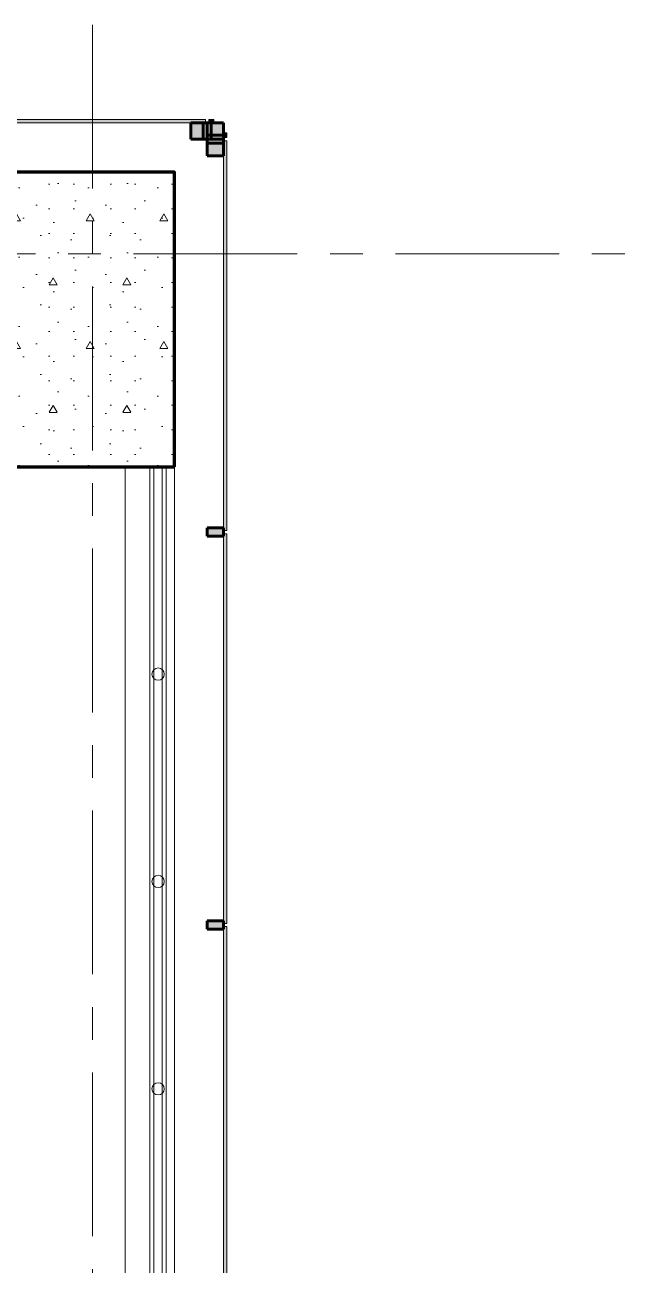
# Model space of a CAD drawing. Header units: inches. Extents: x -19 to 5698, y -728 to 92.
# Drawn here: x 236.113 to 237.956, y 36.562 to 40.35 of the extents above; entities that cross this region are included whole.
import ezdxf

# ---------------------------------------------------------------- set-up
doc = ezdxf.new("R2010")
doc.units = ezdxf.units.IN
doc.header["$MEASUREMENT"] = 0
doc.set_wipeout_variables(frame=1)
for name, pattern in [('Hidden Line', [0.195611, 0.141111, -0.0545]), ('Punto & Raya', [0.65, 0.5, -0.075, 0, -0.075]), ('Rayas', [0.282222, 0.141111, -0.141111]), ('Wipeout_Contour', [1, 0, -1])]:
    doc.linetypes.add(name, pattern=pattern)
for name, color, linetype in [('02 _ ARQ _ ALB _ Ejes Generales', 251, 'Continuous'), ('02 _ ARQ _ ZON _ Espacio.3D', 7, 'Continuous'), ('08 _ STR _ EXT _ 06 Columnas', 7, 'Continuous'), ('08 _ STR _ EXT _ 07 Losa Aligerada', 7, 'Continuous'), ('08 _ STR _ EXT _ 09 Vigas', 251, 'Continuous'), ('Acabado - Muros', 7, 'Continuous'), ('Estructura - 04 MURO', 7, 'Continuous'), ('Interior - Escaleras & Barandillas', 7, 'Continuous')]:
    doc.layers.add(name, color=color, linetype=linetype)

msp = doc.modelspace()

# ---------------------------------------------------------------- hatches: boundary and pattern name
at = {"layer": 'Acabado - Muros', "linetype": 'Continuous', "lineweight": 9}
for points in [[(235.475, 40.06), (235.475, 40.05), (236.665, 40.05), (236.665, 40.06)], [(236.675, 40.06), (236.675, 40.05), (236.69, 40.05), (236.69, 40.06)], [(236.73, 40.02), (236.72, 40.02), (236.72, 40.0055), (236.73, 40.0055)], [(236.73, 39.9955), (236.72, 39.9955), (236.72, 38.8055), (236.73, 38.8055)], [(236.73, 38.7955), (236.72, 38.7955), (236.72, 37.6055), (236.73, 37.6055)], [(236.73, 37.5955), (236.72, 37.5955), (236.72, 36.4055), (236.73, 36.4055)]]:
    msp.add_hatch(color=250, dxfattribs=at).paths.add_polyline_path(points)
at = {"layer": 'Acabado - Muros', "linetype": 'Continuous', "lineweight": 0}
for points in [[(236.62, 40), (236.72, 40), (236.72, 40.05), (236.62, 40.05)], [(236.6575, 40), (236.6825, 40), (236.6825, 40.05), (236.6575, 40.05)], [(236.67, 39.95), (236.72, 39.95), (236.72, 40.05), (236.67, 40.05)], [(236.67, 40.013), (236.67, 39.988), (236.72, 39.988), (236.72, 40.013)], [(236.67, 38.813), (236.67, 38.788), (236.72, 38.788), (236.72, 38.813)], [(236.67, 37.613), (236.67, 37.588), (236.72, 37.588), (236.72, 37.613)]]:
    msp.add_hatch(color=254, dxfattribs=at).paths.add_polyline_path(points)

# ---------------------------------------------------------------- linework, layer by layer
at = {"layer": '02 _ ARQ _ ALB _ Ejes Generales', "color": 251, "linetype": 'Punto & Raya', "lineweight": 13, "true_color": 0x636466}
for p, q in [((236.32, 3.05), (236.32, 44.9)), ((190.8454, 39.65), (239.57, 39.65))]:
    msp.add_line(p, q, dxfattribs=at)
at = {"layer": '02 _ ARQ _ ZON _ Espacio.3D', "color": 254, "linetype": 'Continuous', "lineweight": 0, "flags": 128}
msp.add_lwpolyline([(229.07, 31), (229.57, 31), (229.57, 29.7499), (235.57, 29.75), (235.57, 30.2), (236.07, 30.2), (236.07, 30.7), (236.42, 30.7), (236.42, 31.8991), (237.7701, 31.8991), (237.7701, 32.9963), (236.4201, 32.9963), (236.4201, 39), (236.07, 39), (236.07, 39.4), (235.67, 39.4), (235.67, 39.7505), (229.57, 39.7505), (229.57, 39), (229.07, 39)], dxfattribs=at)
at = {"layer": '08 _ STR _ EXT _ 07 Losa Aligerada', "color": 7, "linetype": 'Rayas', "lineweight": 18, "flags": 128}
msp.add_lwpolyline([(193.22, 11.97, 1.049431), (198.7937, 6.3), (209.6003, 6.3), (209.6003, 6.2005), (214.7981, 6.2005), (214.7981, 7.2), (222.07, 7.2), (222.07, 5.6637), (223.2699, 5.6637), (223.2699, 4.2), (228.3699, 4.2), (228.3699, 5.6637), (229.57, 5.6637), (229.57, 7.2), (236.57, 7.2), (236.57, 14.9999), (236.57, 15.1499), (236.57, 15.1499), (236.57, 15.7999), (236.57, 15.7999), (236.57, 18.1001), (236.57, 20.35), (234.07, 20.35), (231.67, 20.35), (231.67, 22.35), (231.67, 22.6), (231.67, 24.5), (231.67, 24.75), (231.67, 26.75), (236.57, 26.75), (236.57, 29.7), (236.57, 35.2005), (236.57, 39.9), (228.67, 39.9), (223.5529, 39.9), (223.5529, 40.9), (218.9324, 40.9), (218.9324, 39.9), (208.37, 39.9), (208.37, 41.4352), (207.42, 41.4352), (207.42, 42.9), (202.22, 42.9), (202.22, 41.4352), (201.2699, 41.4352), (201.2699, 39.9), (196.2701, 39.9), (196.2701, 41.1), (192.8701, 41.1), (192.8701, 37.7), (194.07, 37.7), (194.07, 33.9), (193.17, 33.9), (193.17, 21.2663), (193.22, 21.2663)], format="xyb", close=True, dxfattribs=at)
at = {"layer": '08 _ STR _ EXT _ 07 Losa Aligerada', "color": 7, "linetype": 'Continuous', "lineweight": 18, "flags": 128}
msp.add_lwpolyline([(236.57, 26.75), (236.57, 39.9), (228.67, 39.9), (226.1798, 39.9), (226.1798, 40.9), (221.5593, 40.9), (221.5593, 39.9), (208.37, 39.9), (208.37, 42.6544), (207.42, 42.6544)], dxfattribs=at)
at = {"layer": '08 _ STR _ EXT _ 09 Vigas', "color": 251, "linetype": 'Hidden Line', "lineweight": 13, "true_color": 0x636466}
msp.add_line((194.07, 39.9), (236.57, 39.9), dxfattribs=at)
at = {"layer": 'Acabado - Muros', "color": 7, "linetype": 'Continuous', "lineweight": 60}
for p, q in [((236.62, 40.05), (236.62, 40)), ((236.72, 40.05), (236.62, 40.05)), ((236.6575, 40.05), (236.6575, 40)), ((236.67, 40.05), (236.6575, 40.05)), ((236.67, 40.05), (236.67, 39.95)), ((236.6825, 40.05), (236.6825, 40)), ((236.72, 40.05), (236.6825, 40.05)), ((236.72, 40.05), (236.72, 40.013)), ((236.72, 40.05), (236.72, 39.95)), ((236.67, 40.013), (236.67, 39.988)), ((236.72, 40.013), (236.67, 40.013)), ((236.72, 40), (236.62, 40)), ((236.6825, 40), (236.6575, 40)), ((236.72, 39.988), (236.67, 39.988)), ((236.72, 40), (236.72, 39.988)), ((236.72, 39.95), (236.67, 39.95)), ((236.67, 38.813), (236.67, 38.788)), ((236.72, 38.813), (236.67, 38.813)), ((236.72, 38.813), (236.72, 38.788)), ((236.72, 38.788), (236.67, 38.788)), ((236.67, 37.613), (236.67, 37.588)), ((236.72, 37.613), (236.67, 37.613)), ((236.72, 37.588), (236.67, 37.588)), ((236.72, 37.613), (236.72, 37.588))]:
    msp.add_line(p, q, dxfattribs=at)
at = {"layer": 'Acabado - Muros', "color": 7, "linetype": 'Continuous', "lineweight": 13, "flags": 128}
for points in [[(235.475, 40.06), (235.475, 40.05), (236.665, 40.05), (236.665, 40.06)], [(236.675, 40.06), (236.675, 40.05), (236.69, 40.05), (236.69, 40.06)], [(236.73, 40.02), (236.72, 40.02), (236.72, 40.0055), (236.73, 40.0055)], [(236.73, 39.9955), (236.72, 39.9955), (236.72, 38.8055), (236.73, 38.8055)], [(236.73, 38.7955), (236.72, 38.7955), (236.72, 37.6055), (236.73, 37.6055)], [(236.73, 37.5955), (236.72, 37.5955), (236.72, 36.4055), (236.73, 36.4055)]]:
    msp.add_lwpolyline(points, close=True, dxfattribs=at)

# ---------------------------------------------------------------- next in the draw order: wipeouts: each hides what was drawn before it
at = {"color": 254, "linetype": 'Wipeout_Contour', "lineweight": 0, "ltscale": 6640.11523}
msp.add_wipeout([(236.42, 39), (236.42, 35.2005), (236.57, 35.2005), (236.57, 39)], dxfattribs=at).dxf.layer = 'Estructura - 04 MURO'

# ---------------------------------------------------------------- next in the draw order: hatches: boundary and pattern name
at = {"layer": '08 _ STR _ EXT _ 06 Columnas', "linetype": 'Continuous', "lineweight": 9}
h = msp.add_hatch(dxfattribs=at)
h.set_pattern_fill('HORMIGÓN_EN_MASA_0002', style=0, pattern_type=2)
h.set_pattern_definition([(0, (185.00004, 1e-08), (0, 0.3897114), [0.024375, -0.200625]), (0, (185.11254, 0.19486), (0, 0.3897114), [0.024375, -0.200625]), (60, (185.00004, 1e-08), (-0.3375, 0.1948557), [0.024375, -0.200625]), (60, (185.22504, 1e-08), (-0.3375, 0.1948557), [0.024375, -0.200625]), (120, (185.0244, 1e-08), (0.3375, 0.1948557), [0.024375, -0.200625]), (120, (185.2494, 1e-08), (0.3375, 0.1948557), [0.024375, -0.200625]), (0, (185.00004, 0.0375), (0, 0.075), [0, -0.075, 0, -0.1125]), (45, (185.03754, 0.0375), (-0.05303301, 0.05303301), [0, -0.05625, 0, -0.09375])])
h.paths.add_polyline_path([(236.57, 39), (236.57, 39.9), (235.67, 39.9), (235.67, 39.4), (236.07, 39.4), (236.07, 39)])

# ---------------------------------------------------------------- next in the draw order: linework, layer by layer
at = {"layer": '08 _ STR _ EXT _ 06 Columnas', "color": 7, "linetype": 'Continuous', "lineweight": 80, "flags": 128}
msp.add_lwpolyline([(236.57, 39), (236.57, 39.9), (235.67, 39.9), (235.67, 39.4), (236.07, 39.4), (236.07, 39)], close=True, dxfattribs=at)
at = {"layer": '08 _ STR _ EXT _ 09 Vigas', "color": 251, "linetype": 'Hidden Line', "lineweight": 13, "true_color": 0x636466}
msp.add_line((236.57, 26.75), (236.57, 39.9), dxfattribs=at)
at = {"layer": 'Estructura - 04 MURO', "color": 7, "linetype": 'Continuous', "lineweight": 13, "flags": 128}
for points in [[(236.42, 39), (236.42, 35.2005)], [(236.57, 35.2005), (236.57, 39)]]:
    msp.add_lwpolyline(points, dxfattribs=at)
at = {"layer": 'Interior - Escaleras & Barandillas', "color": 161, "linetype": 'Continuous', "lineweight": 13, "flags": 128}
for points in [[(236.545, 39), (236.495, 39), (236.495, 35.2005), (236.545, 35.2005)], [(236.5325, 39), (236.5075, 39), (236.5075, 35.2005), (236.5325, 35.2005)], [(236.5325, 39), (236.5075, 39), (236.5075, 35.2005), (236.5325, 35.2005)], [(236.5325, 39), (236.5075, 39), (236.5075, 35.2005), (236.5325, 35.2005)]]:
    msp.add_lwpolyline(points, close=True, dxfattribs=at)
for points in [[(236.5013, 38.3667, 1), (236.5388, 38.3667, 1)], [(236.5013, 37.7335, 1), (236.5388, 37.7335, 1)], [(236.5013, 37.1002, 1), (236.5388, 37.1002, 1)]]:
    msp.add_lwpolyline(points, format="xyb", close=True, dxfattribs=at)

doc.saveas('drawing.dxf')
